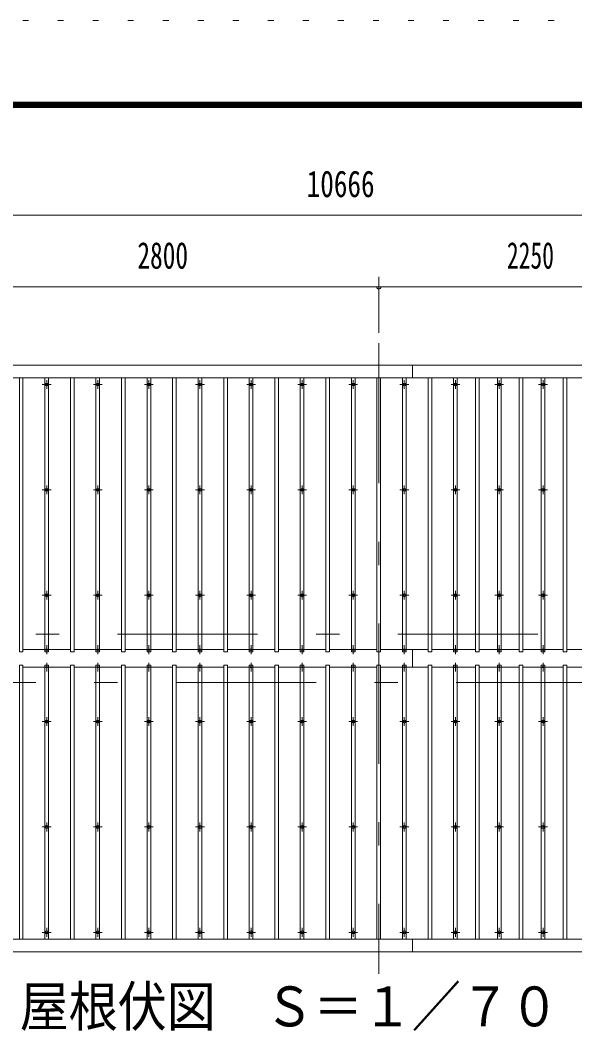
# Model space of a CAD drawing. Units: millimetres, scale not verified. Extents: x -33157 to 33170, y -14700 to 14700.
# Drawn here: x -2665 to 1131, y 7701 to 14700 of the extents above; entities that cross this region are included whole.
import ezdxf
from ezdxf.enums import TextEntityAlignment as Align

# ---------------------------------------------------------------- set-up
doc = ezdxf.new("R2010")
doc.units = ezdxf.units.MM
doc.header["$LTSCALE"] = 80
doc.linetypes.add('USER3', pattern=[24, 12, -5, 2, -5])
doc.linetypes.add('USER4', pattern=[3, 0.5, -2.5])
for name, color, linetype, lineweight in [('0-2_1-07BOLD', 7, 'Continuous', 18), ('0-3_1-27CENTER', 3, 'USER3', 18), ('0-4_1-47THIN', 4, 'Continuous', 18), ('0-5_1-57DIM', 3, 'Continuous', 18), ('0-C_F-F1PAPER', 5, 'Continuous', 18), ('0-D_F-E_J_ADD', 5, 'USER4', 18)]:
    doc.layers.add(name, color=color, linetype=linetype, lineweight=lineweight)
doc.styles.add('ＭＳ ゴシック', font='')
doc.styles.get('ＭＳ ゴシック').set_extended_font_data('MS Gothic')

msp = doc.modelspace()

# ---------------------------------------------------------------- linework, layer by layer
at = {"layer": '0-2_1-07BOLD'}
for p, q in [((19.59, 12253.1), (19.59, 12340.54)), ((4972.59, 12253.1), (-5693.41, 12253.1)), ((19.59, 10271.05), (19.59, 10392.03)), ((-5693.41, 8409.98), (4972.59, 8409.98)), ((19.59, 8322.54), (19.59, 8409.98))]:
    msp.add_line(p, q, dxfattribs=at)
for points in [[(-5693.41, 10377.02), (-5693.41, 12340.54), (4972.59, 12340.54), (4972.59, 10377.02), (4932.59, 10377.02), (4932.59, 12253.1)], [(4932.59, 8409.98), (4932.59, 10286.06), (4972.59, 10286.06), (4972.59, 8322.54), (-5693.41, 8322.54)]]:
    msp.add_lwpolyline(points, dxfattribs=at)
for centre in [(-2485.41, 12207.36), (-2135.41, 12207.36), (-1785.41, 12207.36), (-1435.41, 12207.36), (-1085.41, 12207.36), (-735.41, 12207.36), (-385.41, 12207.36), (-35.41, 12207.36), (314.59, 12207.36), (614.59, 12207.36), (914.59, 12207.36), (-2485.41, 11485.7), (-2135.41, 11485.7), (-1785.41, 11485.7), (-1435.41, 11485.7), (-1085.41, 11485.7), (-735.41, 11485.7), (-385.41, 11485.7), (-35.41, 11485.7), (314.59, 11485.7), (614.59, 11485.7), (914.59, 11485.7), (-2485.41, 10764.04), (-2135.41, 10764.04), (-1785.41, 10764.04), (-1435.41, 10764.04), (-1085.41, 10764.04), (-735.41, 10764.04), (-385.41, 10764.04), (-35.41, 10764.04), (314.59, 10764.04), (614.59, 10764.04), (914.59, 10764.04), (-2485.41, 9899.04), (-2135.41, 9899.04), (-1785.41, 9899.04), (-1435.41, 9899.04), (-1085.41, 9899.04), (-735.41, 9899.04), (-385.41, 9899.04), (-35.41, 9899.04), (314.59, 9899.04), (614.59, 9899.04), (914.59, 9899.04), (-2485.41, 9177.38), (-2135.41, 9177.38), (-1785.41, 9177.38), (-1435.41, 9177.38), (-1085.41, 9177.38), (-735.41, 9177.38), (-385.41, 9177.38), (-35.41, 9177.38), (314.59, 9177.38), (614.59, 9177.38), (914.59, 9177.38), (-2485.41, 8455.72), (-2135.41, 8455.72), (-1785.41, 8455.72), (-1435.41, 8455.72), (-1085.41, 8455.72), (-735.41, 8455.72), (-385.41, 8455.72), (-35.41, 8455.72), (314.59, 8455.72), (614.59, 8455.72), (914.59, 8455.72)]:
    msp.add_circle(centre, 10, dxfattribs=at)
for centre, start, end in [((-2485.41, 10380.99), 46.3961, 133.6039), ((-2485.41, 10401.99), 226.39838, 313.60162), ((-2135.41, 10380.99), 46.3961, 133.6039), ((-2135.41, 10401.99), 226.39838, 313.60162), ((-1785.41, 10380.99), 46.3961, 133.6039), ((-1785.41, 10401.99), 226.39838, 313.60162), ((-1435.41, 10380.99), 46.3961, 133.6039), ((-1435.41, 10401.99), 226.39838, 313.60162), ((-1085.41, 10380.99), 46.3961, 133.6039), ((-1085.41, 10401.99), 226.39838, 313.60162), ((-735.41, 10380.99), 46.3961, 133.6039), ((-735.41, 10401.99), 226.39838, 313.60162), ((-385.41, 10380.99), 46.3961, 133.6039), ((-385.41, 10401.99), 226.39838, 313.60162), ((-35.41, 10380.99), 46.3961, 133.6039), ((-35.41, 10401.99), 226.39838, 313.60162), ((314.59, 10380.99), 46.3961, 133.6039), ((314.59, 10401.99), 226.39838, 313.60162), ((614.59, 10380.99), 46.3961, 133.6039), ((614.59, 10401.99), 226.39838, 313.60162), ((914.59, 10380.99), 46.3961, 133.6039), ((914.59, 10401.99), 226.39838, 313.60162), ((-2485.41, 10261.09), 46.39838, 133.60162), ((-2485.41, 10282.09), 226.3961, 313.6039), ((-2135.41, 10261.09), 46.39838, 133.60162), ((-2135.41, 10282.09), 226.3961, 313.6039), ((-1785.41, 10261.09), 46.39838, 133.60162), ((-1785.41, 10282.09), 226.3961, 313.6039), ((-1435.41, 10261.09), 46.39838, 133.60162), ((-1435.41, 10282.09), 226.3961, 313.6039), ((-1085.41, 10261.09), 46.39838, 133.60162), ((-1085.41, 10282.09), 226.3961, 313.6039), ((-735.41, 10261.09), 46.39838, 133.60162), ((-735.41, 10282.09), 226.3961, 313.6039), ((-385.41, 10261.09), 46.39838, 133.60162), ((-385.41, 10282.09), 226.3961, 313.6039), ((-35.41, 10261.09), 46.39838, 133.60162), ((-35.41, 10282.09), 226.3961, 313.6039), ((314.59, 10261.09), 46.39838, 133.60162), ((314.59, 10282.09), 226.3961, 313.6039), ((614.59, 10261.09), 46.39838, 133.60162), ((614.59, 10282.09), 226.3961, 313.6039), ((914.59, 10261.09), 46.39838, 133.60162), ((914.59, 10282.09), 226.3961, 313.6039)]:
    msp.add_arc(centre, 14.5, start, end, dxfattribs=at)
at = {"layer": '0-3_1-27CENTER'}
for p, q in [((-210.41, 12490.54), (-210.41, 8172.54)), ((-2515.41, 12207.36), (-2455.41, 12207.36)), ((-2485.41, 12177.37), (-2485.41, 12237.37)), ((-2165.41, 12207.36), (-2105.41, 12207.36)), ((-2135.41, 12237.37), (-2135.41, 12177.37)), ((-1815.41, 12207.36), (-1755.41, 12207.36)), ((-1785.41, 12177.37), (-1785.41, 12237.37)), ((-1405.41, 12207.36), (-1465.41, 12207.36)), ((-1435.41, 12237.37), (-1435.41, 12177.37)), ((-1115.41, 12207.36), (-1055.41, 12207.36)), ((-1085.41, 12177.37), (-1085.41, 12237.37)), ((-765.41, 12207.36), (-705.41, 12207.36)), ((-735.41, 12237.37), (-735.41, 12177.37)), ((-415.41, 12207.36), (-355.41, 12207.36)), ((-385.41, 12177.37), (-385.41, 12237.37)), ((-5.41, 12207.36), (-65.41, 12207.36)), ((-35.41, 12237.37), (-35.41, 12177.37)), ((284.59, 12207.36), (344.59, 12207.36)), ((314.59, 12177.37), (314.59, 12237.37)), ((584.59, 12207.36), (644.59, 12207.36)), ((614.59, 12177.37), (614.59, 12237.37)), ((884.59, 12207.36), (944.59, 12207.36)), ((914.59, 12177.37), (914.59, 12237.37)), ((-2455.41, 11485.7), (-2515.41, 11485.7)), ((-2485.41, 11515.7), (-2485.41, 11455.7)), ((-2165.41, 11485.7), (-2105.41, 11485.7)), ((-2135.41, 11455.7), (-2135.41, 11515.7)), ((-1755.41, 11485.7), (-1815.41, 11485.7)), ((-1785.41, 11515.7), (-1785.41, 11455.7)), ((-1405.41, 11485.7), (-1465.41, 11485.7)), ((-1435.41, 11455.7), (-1435.41, 11515.7)), ((-1055.41, 11485.7), (-1115.41, 11485.7)), ((-1085.41, 11515.7), (-1085.41, 11455.7)), ((-765.41, 11485.7), (-705.41, 11485.7)), ((-735.41, 11455.7), (-735.41, 11515.7)), ((-355.41, 11485.7), (-415.41, 11485.7)), ((-385.41, 11515.7), (-385.41, 11455.7)), ((-5.41, 11485.7), (-65.41, 11485.7)), ((-35.41, 11515.7), (-35.41, 11455.7)), ((344.59, 11485.7), (284.59, 11485.7)), ((314.59, 11455.7), (314.59, 11515.7)), ((644.59, 11485.7), (584.59, 11485.7)), ((614.59, 11515.7), (614.59, 11455.7)), ((944.59, 11485.7), (884.59, 11485.7)), ((914.59, 11455.7), (914.59, 11515.7)), ((-2485.41, 10734.04), (-2485.41, 10794.04)), ((-2135.41, 10734.04), (-2135.41, 10794.04)), ((-1785.41, 10734.04), (-1785.41, 10794.04)), ((-1435.41, 10734.04), (-1435.41, 10794.04)), ((-1085.41, 10734.04), (-1085.41, 10794.04)), ((-735.41, 10734.04), (-735.41, 10794.04)), ((-385.41, 10794.04), (-385.41, 10734.04)), ((-35.41, 10734.04), (-35.41, 10794.04)), ((314.59, 10734.04), (314.59, 10794.04)), ((614.59, 10794.04), (614.59, 10734.04)), ((914.59, 10734.04), (914.59, 10794.04)), ((-2455.41, 10764.04), (-2515.41, 10764.04)), ((-2105.41, 10764.04), (-2165.41, 10764.04)), ((-1755.41, 10764.04), (-1815.41, 10764.04)), ((-1405.41, 10764.04), (-1465.41, 10764.04)), ((-1055.41, 10764.04), (-1115.41, 10764.04)), ((-705.41, 10764.04), (-765.41, 10764.04)), ((-355.41, 10764.04), (-415.41, 10764.04)), ((-5.41, 10764.04), (-65.41, 10764.04)), ((344.59, 10764.04), (284.59, 10764.04)), ((644.59, 10764.04), (584.59, 10764.04)), ((944.59, 10764.04), (884.59, 10764.04)), ((-5840.41, 10496.54), (5119.59, 10496.54)), ((-2515.41, 10391.49), (-2455.41, 10391.49)), ((-2485.41, 10361.5), (-2485.41, 10421.49)), ((-2165.41, 10391.49), (-2105.41, 10391.49)), ((-2135.41, 10361.5), (-2135.41, 10421.49)), ((-1815.41, 10391.49), (-1755.41, 10391.49)), ((-1785.41, 10361.5), (-1785.41, 10421.49)), ((-1465.41, 10391.49), (-1405.41, 10391.49)), ((-1435.41, 10361.5), (-1435.41, 10421.49)), ((-1055.41, 10391.49), (-1115.41, 10391.49)), ((-1085.41, 10361.5), (-1085.41, 10421.49)), ((-765.41, 10391.49), (-705.41, 10391.49)), ((-735.41, 10361.5), (-735.41, 10421.49)), ((-415.41, 10391.49), (-355.41, 10391.49)), ((-385.41, 10361.5), (-385.41, 10421.49)), ((-65.41, 10391.49), (-5.41, 10391.49)), ((-35.41, 10361.5), (-35.41, 10421.49)), ((344.59, 10391.49), (284.59, 10391.49)), ((314.59, 10361.5), (314.59, 10421.49)), ((584.59, 10391.49), (644.59, 10391.49)), ((614.59, 10361.5), (614.59, 10421.49)), ((944.59, 10391.49), (884.59, 10391.49)), ((914.59, 10361.5), (914.59, 10421.49)), ((-2485.41, 10241.59), (-2485.41, 10301.59)), ((-2135.41, 10301.59), (-2135.41, 10241.59)), ((-1785.41, 10241.59), (-1785.41, 10301.59)), ((-1435.41, 10301.59), (-1435.41, 10241.59)), ((-1085.41, 10241.59), (-1085.41, 10301.59)), ((-735.41, 10301.59), (-735.41, 10241.59)), ((-385.41, 10241.59), (-385.41, 10301.59)), ((-35.41, 10301.59), (-35.41, 10241.59)), ((314.59, 10241.59), (314.59, 10301.59)), ((614.59, 10301.59), (614.59, 10241.59)), ((914.59, 10241.59), (914.59, 10301.59)), ((-2515.41, 10271.59), (-2455.41, 10271.59)), ((-2165.41, 10271.59), (-2105.41, 10271.59)), ((-1815.41, 10271.59), (-1755.41, 10271.59)), ((-1405.41, 10271.59), (-1465.41, 10271.59)), ((-1115.41, 10271.59), (-1055.41, 10271.59)), ((-765.41, 10271.59), (-705.41, 10271.59)), ((-415.41, 10271.59), (-355.41, 10271.59)), ((-5.41, 10271.59), (-65.41, 10271.59)), ((284.59, 10271.59), (344.59, 10271.59)), ((644.59, 10271.59), (584.59, 10271.59)), ((884.59, 10271.59), (944.59, 10271.59)), ((5119.59, 10166.54), (-5840.41, 10166.54)), ((-2515.41, 9899.04), (-2455.41, 9899.04)), ((-2485.41, 9929.04), (-2485.41, 9869.04)), ((-2165.41, 9899.04), (-2105.41, 9899.04)), ((-2135.41, 9929.04), (-2135.41, 9869.04)), ((-1815.41, 9899.04), (-1755.41, 9899.04)), ((-1785.41, 9929.04), (-1785.41, 9869.04)), ((-1465.41, 9899.04), (-1405.41, 9899.04)), ((-1435.41, 9929.04), (-1435.41, 9869.04)), ((-1115.41, 9899.04), (-1055.41, 9899.04)), ((-1085.41, 9929.04), (-1085.41, 9869.04)), ((-765.41, 9899.04), (-705.41, 9899.04)), ((-735.41, 9929.04), (-735.41, 9869.04)), ((-415.41, 9899.04), (-355.41, 9899.04)), ((-385.41, 9869.04), (-385.41, 9929.04)), ((-65.41, 9899.04), (-5.41, 9899.04)), ((-35.41, 9929.04), (-35.41, 9869.04)), ((284.59, 9899.04), (344.59, 9899.04)), ((314.59, 9929.04), (314.59, 9869.04)), ((584.59, 9899.04), (644.59, 9899.04)), ((614.59, 9929.04), (614.59, 9869.04)), ((884.59, 9899.04), (944.59, 9899.04)), ((914.59, 9929.04), (914.59, 9869.04)), ((-2455.41, 9177.38), (-2515.41, 9177.38)), ((-2485.41, 9147.38), (-2485.41, 9207.38)), ((-2165.41, 9177.38), (-2105.41, 9177.38)), ((-2135.41, 9207.38), (-2135.41, 9147.38)), ((-1755.41, 9177.38), (-1815.41, 9177.38)), ((-1785.41, 9147.38), (-1785.41, 9207.38)), ((-1405.41, 9177.38), (-1465.41, 9177.38)), ((-1435.41, 9207.38), (-1435.41, 9147.38)), ((-1055.41, 9177.38), (-1115.41, 9177.38)), ((-1085.41, 9147.38), (-1085.41, 9207.38)), ((-765.41, 9177.38), (-705.41, 9177.38)), ((-735.41, 9207.38), (-735.41, 9147.38)), ((-355.41, 9177.38), (-415.41, 9177.38)), ((-385.41, 9147.38), (-385.41, 9207.38)), ((-5.41, 9177.38), (-65.41, 9177.38)), ((-35.41, 9147.38), (-35.41, 9207.38)), ((344.59, 9177.38), (284.59, 9177.38)), ((314.59, 9207.38), (314.59, 9147.38)), ((644.59, 9177.38), (584.59, 9177.38)), ((614.59, 9147.38), (614.59, 9207.38)), ((944.59, 9177.38), (884.59, 9177.38)), ((914.59, 9207.38), (914.59, 9147.38)), ((-2485.41, 8485.72), (-2485.41, 8425.72)), ((-2135.41, 8425.72), (-2135.41, 8485.72)), ((-1785.41, 8485.72), (-1785.41, 8425.72)), ((-1435.41, 8425.72), (-1435.41, 8485.72)), ((-1085.41, 8485.72), (-1085.41, 8425.72)), ((-735.41, 8425.72), (-735.41, 8485.72)), ((-385.41, 8485.72), (-385.41, 8425.72)), ((-35.41, 8425.72), (-35.41, 8485.72)), ((314.59, 8485.72), (314.59, 8425.72)), ((614.59, 8425.72), (614.59, 8485.72)), ((914.59, 8485.72), (914.59, 8425.72)), ((-2455.41, 8455.72), (-2515.41, 8455.72)), ((-2165.41, 8455.72), (-2105.41, 8455.72)), ((-1755.41, 8455.72), (-1815.41, 8455.72)), ((-1405.41, 8455.72), (-1465.41, 8455.72)), ((-1055.41, 8455.72), (-1115.41, 8455.72)), ((-765.41, 8455.72), (-705.41, 8455.72)), ((-355.41, 8455.72), (-415.41, 8455.72)), ((-5.41, 8455.72), (-65.41, 8455.72)), ((344.59, 8455.72), (284.59, 8455.72)), ((644.59, 8455.72), (584.59, 8455.72)), ((944.59, 8455.72), (884.59, 8455.72))]:
    msp.add_line(p, q, dxfattribs=at)
at = {"layer": '0-4_1-47THIN'}
for p, q in [((-2647.91, 10377.02), (-2647.91, 12253.1)), ((-2472.91, 12253.1), (-2472.91, 10377.02)), ((-2297.91, 12253.1), (-2297.91, 10377.02)), ((-2122.91, 10377.02), (-2122.91, 12253.1)), ((-1947.91, 10377.02), (-1947.91, 12253.1)), ((-1772.91, 12253.1), (-1772.91, 10377.02)), ((-1597.91, 10377.02), (-1597.91, 12253.1)), ((-1422.91, 10377.02), (-1422.91, 12253.1)), ((-1247.91, 10377.02), (-1247.91, 12253.1)), ((-1072.91, 10377.02), (-1072.91, 12253.1)), ((-897.91, 12253.1), (-897.91, 10377.02)), ((-722.91, 12253.1), (-722.91, 10377.02)), ((-547.91, 10377.02), (-547.91, 12253.1)), ((-372.91, 10377.02), (-372.91, 12253.1)), ((-197.91, 12253.1), (-197.91, 10377.02)), ((-22.91, 10377.02), (-22.91, 12253.1)), ((152.09, 10377.02), (152.09, 12253.1)), ((327.09, 10377.02), (327.09, 12253.1)), ((477.09, 12253.1), (477.09, 10377.02)), ((627.09, 10377.02), (627.09, 12253.1)), ((777.09, 10377.02), (777.09, 12253.1)), ((927.09, 10377.02), (927.09, 12253.1)), ((1077.09, 10377.02), (1077.09, 12253.1)), ((-2497.91, 10392.03), (-2647.91, 10392.03)), ((-2322.91, 10392.03), (-2472.91, 10392.03)), ((-2147.91, 10392.03), (-2297.91, 10392.03)), ((-1972.91, 10392.03), (-2122.91, 10392.03)), ((-1797.91, 10392.03), (-1947.91, 10392.03)), ((-1622.91, 10392.03), (-1772.91, 10392.03)), ((-1447.91, 10392.03), (-1597.91, 10392.03)), ((-1272.91, 10392.03), (-1422.91, 10392.03)), ((-1097.91, 10392.03), (-1247.91, 10392.03)), ((-922.91, 10392.03), (-1072.91, 10392.03)), ((-747.91, 10392.03), (-897.91, 10392.03)), ((-572.91, 10392.03), (-722.91, 10392.03)), ((-397.91, 10392.03), (-547.91, 10392.03)), ((-222.91, 10392.03), (-372.91, 10392.03)), ((-47.91, 10392.03), (-197.91, 10392.03)), ((127.09, 10392.03), (-22.91, 10392.03)), ((302.09, 10392.03), (152.09, 10392.03)), ((452.09, 10392.03), (327.09, 10392.03)), ((602.09, 10392.03), (477.09, 10392.03)), ((752.09, 10392.03), (627.09, 10392.03)), ((902.09, 10392.03), (777.09, 10392.03)), ((1052.09, 10392.03), (927.09, 10392.03)), ((1202.09, 10392.03), (1077.09, 10392.03)), ((-2647.91, 10271.05), (-2497.91, 10271.05)), ((-2472.91, 10271.05), (-2322.91, 10271.05)), ((-2297.91, 10271.05), (-2147.91, 10271.05)), ((-2122.91, 10271.05), (-1972.91, 10271.05)), ((-1947.91, 10271.05), (-1797.91, 10271.05)), ((-1772.91, 10271.05), (-1622.91, 10271.05)), ((-1597.91, 10271.05), (-1447.91, 10271.05)), ((-1422.91, 10271.05), (-1272.91, 10271.05)), ((-1247.91, 10271.05), (-1097.91, 10271.05)), ((-1072.91, 10271.05), (-922.91, 10271.05)), ((-897.91, 10271.05), (-747.91, 10271.05)), ((-722.91, 10271.05), (-572.91, 10271.05)), ((-547.91, 10271.05), (-397.91, 10271.05)), ((-372.91, 10271.05), (-222.91, 10271.05)), ((-197.91, 10271.05), (-47.91, 10271.05)), ((-22.91, 10271.05), (127.09, 10271.05)), ((152.09, 10271.05), (302.09, 10271.05)), ((327.09, 10271.05), (452.09, 10271.05)), ((477.09, 10271.05), (602.09, 10271.05)), ((627.09, 10271.05), (752.09, 10271.05)), ((777.09, 10271.05), (902.09, 10271.05)), ((927.09, 10271.05), (1052.09, 10271.05)), ((1077.09, 10271.05), (1202.09, 10271.05))]:
    msp.add_line(p, q, dxfattribs=at)
for points in [[(-2672.91, 12253.1), (-2672.91, 10377.02), (-2647.91, 10377.02)], [(-2472.91, 10377.02), (-2497.91, 10377.02), (-2497.91, 12253.1)], [(-2297.91, 10377.02), (-2322.91, 10377.02), (-2322.91, 12253.1)], [(-2147.91, 12253.1), (-2147.91, 10377.02), (-2122.91, 10377.02)], [(-1972.91, 12253.1), (-1972.91, 10377.02), (-1947.91, 10377.02)], [(-1772.91, 10377.02), (-1797.91, 10377.02), (-1797.91, 12253.1)], [(-1622.91, 12253.1), (-1622.91, 10377.02), (-1597.91, 10377.02)], [(-1447.91, 12253.1), (-1447.91, 10377.02), (-1422.91, 10377.02)], [(-1272.91, 12253.1), (-1272.91, 10377.02), (-1247.91, 10377.02)], [(-1097.91, 12253.1), (-1097.91, 10377.02), (-1072.91, 10377.02)], [(-897.91, 10377.02), (-922.91, 10377.02), (-922.91, 12253.1)], [(-722.91, 10377.02), (-747.91, 10377.02), (-747.91, 12253.1)], [(-572.91, 12253.1), (-572.91, 10377.02), (-547.91, 10377.02)], [(-397.91, 12253.1), (-397.91, 10377.02), (-372.91, 10377.02)], [(-197.91, 10377.02), (-222.91, 10377.02), (-222.91, 12253.1)], [(-47.91, 12253.1), (-47.91, 10377.02), (-22.91, 10377.02)], [(127.09, 12253.1), (127.09, 10377.02), (152.09, 10377.02)], [(302.09, 12253.1), (302.09, 10377.02), (327.09, 10377.02)], [(477.09, 10377.02), (452.09, 10377.02), (452.09, 12253.1)], [(602.09, 12253.1), (602.09, 10377.02), (627.09, 10377.02)], [(752.09, 12253.1), (752.09, 10377.02), (777.09, 10377.02)], [(902.09, 12253.1), (902.09, 10377.02), (927.09, 10377.02)], [(1052.09, 12253.1), (1052.09, 10377.02), (1077.09, 10377.02)], [(-2647.91, 8409.98), (-2647.91, 10286.06), (-2672.91, 10286.06), (-2672.91, 8409.98)], [(-2472.91, 8409.98), (-2472.91, 10286.06), (-2497.91, 10286.06), (-2497.91, 8409.98)], [(-2297.91, 8409.98), (-2297.91, 10286.06), (-2322.91, 10286.06), (-2322.91, 8409.98)], [(-2122.91, 8409.98), (-2122.91, 10286.06), (-2147.91, 10286.06), (-2147.91, 8409.98)], [(-1947.91, 8409.98), (-1947.91, 10286.06), (-1972.91, 10286.06), (-1972.91, 8409.98)], [(-1772.91, 8409.98), (-1772.91, 10286.06), (-1797.91, 10286.06), (-1797.91, 8409.98)], [(-1597.91, 8409.98), (-1597.91, 10286.06), (-1622.91, 10286.06), (-1622.91, 8409.98)], [(-1422.91, 8409.98), (-1422.91, 10286.06), (-1447.91, 10286.06), (-1447.91, 8409.98)], [(-1247.91, 8409.98), (-1247.91, 10286.06), (-1272.91, 10286.06), (-1272.91, 8409.98)], [(-1072.91, 8409.98), (-1072.91, 10286.06), (-1097.91, 10286.06), (-1097.91, 8409.98)], [(-897.91, 8409.98), (-897.91, 10286.06), (-922.91, 10286.06), (-922.91, 8409.98)], [(-722.91, 8409.98), (-722.91, 10286.06), (-747.91, 10286.06), (-747.91, 8409.98)], [(-547.91, 8409.98), (-547.91, 10286.06), (-572.91, 10286.06), (-572.91, 8409.98)], [(-372.91, 8409.98), (-372.91, 10286.06), (-397.91, 10286.06), (-397.91, 8409.98)], [(-197.91, 8409.98), (-197.91, 10286.06), (-222.91, 10286.06), (-222.91, 8409.98)], [(-22.91, 8409.98), (-22.91, 10286.06), (-47.91, 10286.06), (-47.91, 8409.98)], [(152.09, 8409.98), (152.09, 10286.06), (127.09, 10286.06), (127.09, 8409.98)], [(327.09, 8409.98), (327.09, 10286.06), (302.09, 10286.06), (302.09, 8409.98)], [(477.09, 8409.98), (477.09, 10286.06), (452.09, 10286.06), (452.09, 8409.98)], [(627.09, 8409.98), (627.09, 10286.06), (602.09, 10286.06), (602.09, 8409.98)], [(777.09, 8409.98), (777.09, 10286.06), (752.09, 10286.06), (752.09, 8409.98)], [(927.09, 8409.98), (927.09, 10286.06), (902.09, 10286.06), (902.09, 8409.98)], [(1077.09, 8409.98), (1077.09, 10286.06), (1052.09, 10286.06), (1052.09, 8409.98)]]:
    msp.add_lwpolyline(points, dxfattribs=at)
at = {"layer": '0-5_1-57DIM'}
for p, q in [((-5693.41, 13365.54), (4972.59, 13365.54)), ((-210.41, 12945.53), (-210.41, 12560.54)), ((-3010.41, 12875.53), (-210.41, 12875.53)), ((-196.41, 12875.53), (-224.41, 12875.53)), ((-210.41, 12875.53), (2039.59, 12875.53))]:
    msp.add_line(p, q, dxfattribs=at)
msp.add_arc((-210.41, 12875.53), 14, 180, 0, dxfattribs=at)
at = {"layer": '0-C_F-F1PAPER'}
for points in [[(32470.14, -14000), (32470.14, 14140), (-7709.86, 14140), (-7709.86, -14000)], [(32466.63, -13996.5), (32466.63, 14136.5), (-7706.36, 14136.5), (-7706.36, -13996.5)], [(32463.14, -13993), (-7702.86, -13993), (-7702.86, 14133), (32463.14, 14133)], [(32459.63, -13989.5), (32459.63, 14129.5), (-7699.36, 14129.5), (-7699.36, -13989.5)], [(32456.14, -13986), (-7695.86, -13986), (-7695.86, 14126), (32456.14, 14126)], [(32452.64, -13982.5), (32452.64, 14122.5), (-7692.36, 14122.5), (-7692.36, -13982.5)], [(32449.13, -13979), (-7688.86, -13979), (-7688.86, 14119), (32449.13, 14119)], [(32445.64, -13975.5), (32445.64, 14115.5), (-7685.36, 14115.5), (-7685.36, -13975.5)], [(32442.13, -13972), (32442.13, 14112), (-7681.86, 14112), (-7681.86, -13972)], [(32438.64, -13968.5), (32438.64, 14108.5), (-7678.36, 14108.5), (-7678.36, -13968.5)], [(32435.14, -13965), (-7674.86, -13965), (-7674.86, 14105), (32435.14, 14105)]]:
    msp.add_lwpolyline(points, close=True, dxfattribs=at)
at = {"layer": '0-D_F-E_J_ADD'}
msp.add_lwpolyline([(33170.14, -14700), (-8409.86, -14700), (-8409.86, 14700), (33170.14, 14700)], close=True, dxfattribs=at)

# ---------------------------------------------------------------- texts
at = {"layer": '0-5_1-57DIM', "color": 7, "style": 'ＭＳ ゴシック'}
for s, height, width, p in [('10666', 182.3, 0.75, (-704.29, 13435.54)), ('2800', 182.3, 0.7, (-1864.19, 12945.53)), ('2250', 182.3, 0.65, (667.23, 12945.53)), ('屋根伏図\u3000Ｓ＝１／７０', 273.5, 0.9, (-2670.41, 7729.85))]:
    msp.add_text(s, height=height, dxfattribs=dict(at, width=width)).set_placement(p, align=Align.BOTTOM_LEFT)

doc.saveas('drawing.dxf')
